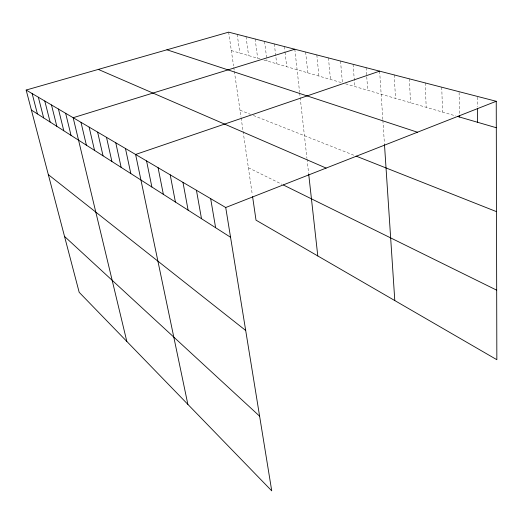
<?xml version="1.0" encoding="UTF-8"?>
<svg xmlns="http://www.w3.org/2000/svg" width="523" height="523" viewBox="0 0 523 523"><rect width="100%" height="100%" fill="white"/><g stroke="black" fill="none" stroke-linecap="round" stroke-linejoin="round"><path stroke-width="0.39" stroke-dasharray="2.62 1.96" d="M231.323 50.568L260.009 58.922M263.912 60.06L341.676 82.706M345.533 83.824L455.768 115.929M240.005 110.196L250.517 114.354M253.394 115.491L354.555 155.501M248.379 167.739L282.054 184.344M228.643 32.151L233.546 65.846M233.774 67.428L234.239 70.592M234.35 71.383L241.018 117.178M241.136 117.956L242.973 130.58M243.09 131.384L252.256 194.353M237.187 34.361L239.828 53.045M246.013 36.636L248.608 55.601M255.132 38.996L257.669 58.243M264.553 41.428L267.037 60.969M274.3 43.945L276.719 63.786M284.381 46.547L284.943 51.385M285.035 52.189L286.728 66.702M294.815 49.247L299.594 92.211M299.679 93.002L306.936 158.273M307.027 159.07L308.609 173.309M305.628 52.038L307.825 72.847M316.833 54.935L318.938 76.083M328.457 57.935L330.464 79.437M340.525 61.054L342.356 82.111M353.058 64.29L354.842 86.537M366.08 67.657L367.741 90.296M379.633 71.154L382.843 119.702M382.895 120.506L384.431 143.74M394.172 74.913L395.545 98.389M409.346 78.829L410.542 102.756M425.186 82.922L426.199 107.32M441.745 87.197L442.556 112.079M459.089 92.466L459.599 114.681M477.224 97.173L477.355 106.888"/><path stroke-width="0.78" d="M496.242 101.279L228.643 32.151L26.15 90.041L225.72 207.513L496.242 101.279L496.85 359.706L256.015 220.157L252.589 196.648M379.633 71.154L135.601 154.468L187.868 404.371M294.815 49.247L73.161 117.714L126.828 341.434M457.324 116.381L496.301 127.73M166.948 49.79L417.446 132.221M356.058 156.096L496.504 211.645M98.311 69.409L326.136 168.079M283.459 185.037L496.687 290.173M31.406 110.072L230.551 237.259M48.325 174.617L245.692 330.471M64.525 236.416L259.611 416.171M26.15 90.041L79.182 292.311L271.738 490.849L225.72 207.513M32.145 93.565L37.421 113.916M38.356 97.219L43.657 117.897M44.795 101.017L50.123 122.029M51.483 104.953L56.83 126.311M58.432 109.039L63.793 130.763M65.65 113.288L71.03 135.385M80.987 122.317L86.387 145.185M89.132 127.115L94.539 150.395M97.631 132.116L103.038 155.821M106.502 137.333L111.902 161.483M115.766 142.792L121.153 167.393M125.455 148.493L130.828 173.571M146.564 160.921L151.879 187.018M158.083 167.7L163.353 194.34M170.204 174.832L175.414 202.048M182.972 182.35L188.11 210.154M196.439 190.274L201.492 218.699M210.664 198.648L215.62 227.721M308.694 174.087L317.794 255.956M384.483 144.531L394.8 300.575M459.619 115.472L459.652 117.06M477.375 108.509L477.551 122.271"/></g></svg>
